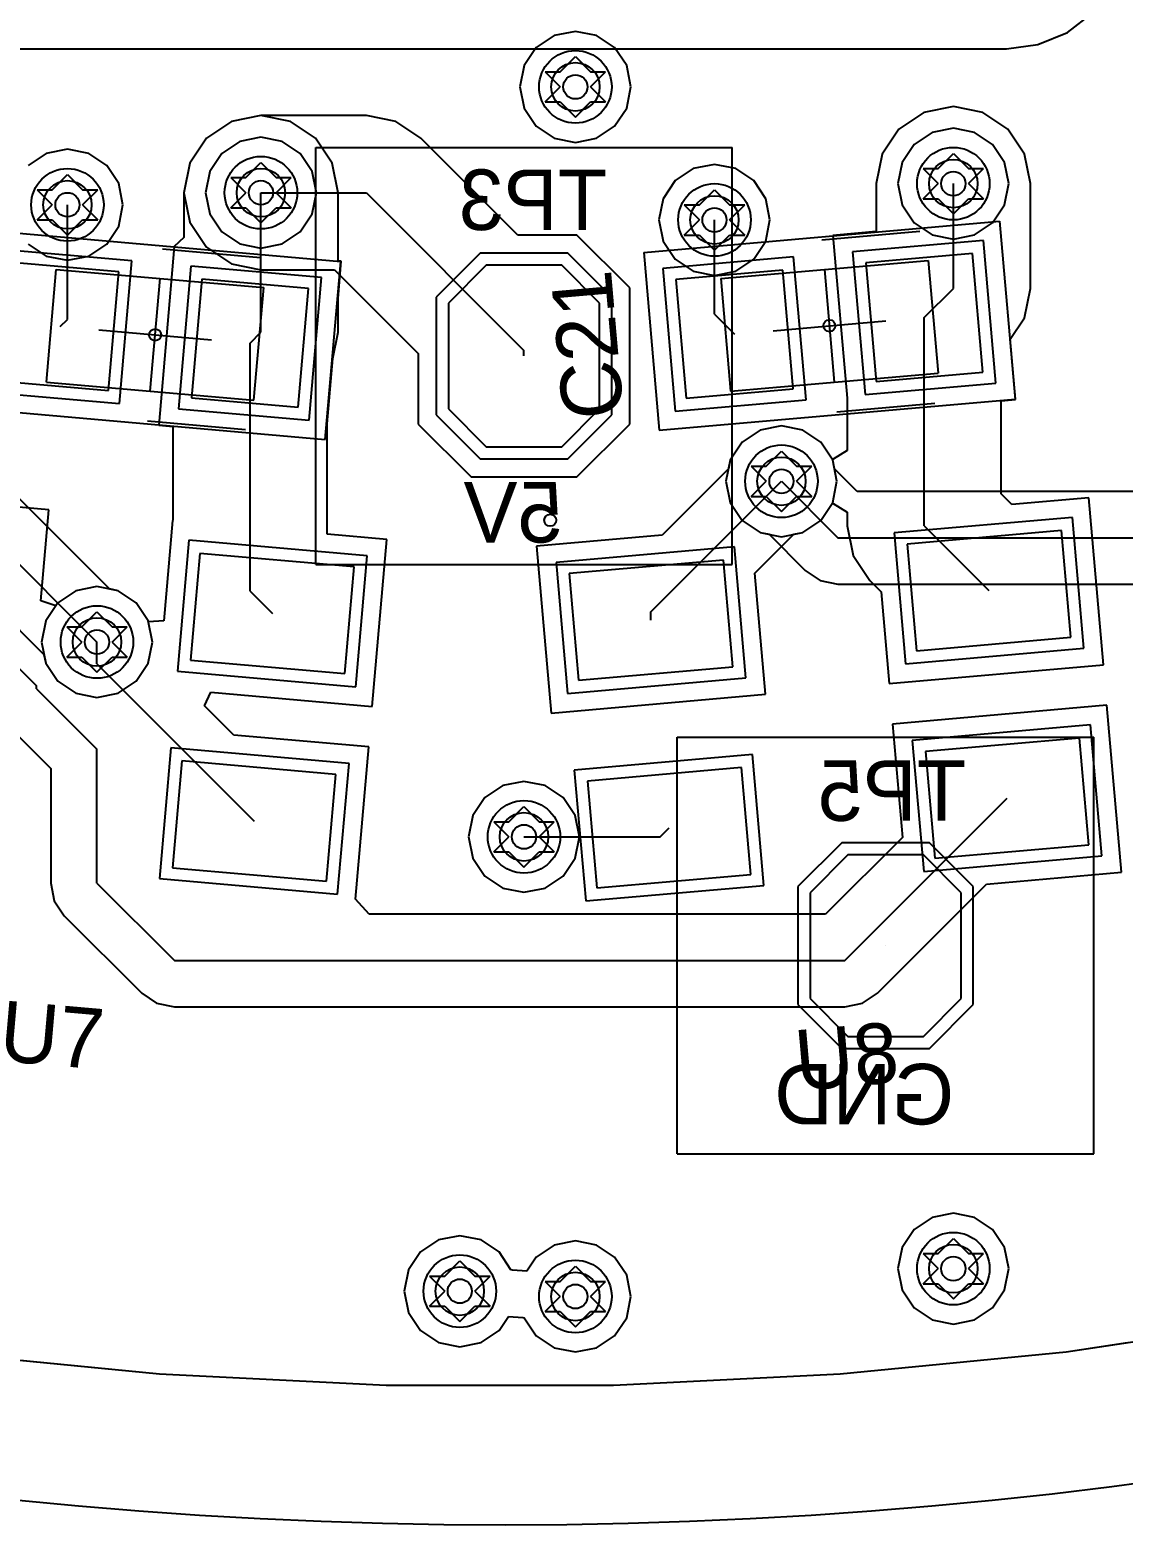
# Model space of a CAD drawing. Header units: millimetres. Extents: x 7.3 to 18.4, y 2.4 to 9.4.
# Drawn here: x 9.2196 to 9.5811, y 2.5244 to 3.0188 of the extents above; entities that cross this region are included whole.
import ezdxf

# ---------------------------------------------------------------- set-up
doc = ezdxf.new("R2010")
doc.units = ezdxf.units.MM
doc.header["$MEASUREMENT"] = 0
for name, color, linetype in [('BottomLayer', 5, 'Continuous'), ('BottomOverlay', 54, 'Continuous'), ('BottomSolder', 6, 'Continuous'), ('DrillDrawing', 1, 'Continuous'), ('Mechanical1', 6, 'Continuous'), ('Mechanical13', 56, 'Continuous'), ('Mechanical15', 56, 'Continuous'), ('MidLayer1', 16, 'Continuous'), ('MidLayer2', 76, 'Continuous'), ('MultiLayer', 9, 'Continuous'), ('PadHoleLayer', 156, 'Continuous'), ('TopLayer', 1, 'Continuous'), ('TopOverlay', 2, 'Continuous'), ('TopPaste', 8, 'Continuous'), ('TopSolder', 216, 'Continuous'), ('ViaHoleLayer', 16, 'Continuous')]:
    doc.layers.add(name, color=color, linetype=linetype)

msp = doc.modelspace()

# ---------------------------------------------------------------- linework, layer by layer
at = {"layer": 'BottomLayer'}
for p, q in [((9.28625, 2.98855), (9.27798, 2.98302)), ((9.296, 2.99049), (9.28625, 2.98855)), ((9.33086, 2.99049), (9.296, 2.99049)), ((9.34061, 2.98855), (9.33086, 2.99049)), ((9.34888, 2.98302), (9.34061, 2.98855)), ((9.27798, 2.98302), (9.27245, 2.97475)), ((9.38091, 2.951), (9.34888, 2.98302)), ((9.51798, 2.98496), (9.51202, 2.98098)), ((9.525, 2.98635), (9.51798, 2.98496)), ((9.53202, 2.98496), (9.525, 2.98635)), ((9.53798, 2.98098), (9.53202, 2.98496)), ((9.51202, 2.98098), (9.50804, 2.97502)), ((9.54196, 2.97502), (9.53798, 2.98098)), ((9.27245, 2.97475), (9.27051, 2.965)), ((9.50804, 2.97502), (9.50665, 2.968)), ((9.54335, 2.968), (9.54196, 2.97502)), ((9.50665, 2.968), (9.50804, 2.96098)), ((9.54196, 2.96098), (9.54335, 2.968)), ((9.27051, 2.965), (9.27245, 2.95525)), ((9.296, 2.965), (9.33086, 2.965)), ((9.33086, 2.965), (9.383, 2.91286)), ((9.50804, 2.96098), (9.51202, 2.95502)), ((9.53798, 2.95502), (9.54196, 2.96098)), ((9.27245, 2.95525), (9.27798, 2.94698)), ((9.51202, 2.95502), (9.51798, 2.95104)), ((9.53202, 2.95104), (9.53798, 2.95502)), ((9.27798, 2.94698), (9.28625, 2.94145)), ((9.4005, 2.951), (9.38091, 2.951)), ((9.418, 2.9335), (9.4005, 2.951)), ((9.51798, 2.95104), (9.525, 2.94965)), ((9.525, 2.94965), (9.53202, 2.95104)), ((9.28625, 2.94145), (9.296, 2.93951)), ((9.296, 2.93951), (9.3203, 2.93951)), ((9.3203, 2.93951), (9.348, 2.91181)), ((9.3705, 2.941), (9.358, 2.9285)), ((9.3955, 2.941), (9.3705, 2.941)), ((9.408, 2.9285), (9.3955, 2.941)), ((9.418, 2.8885), (9.418, 2.9335)), ((9.358, 2.9285), (9.358, 2.8935)), ((9.408, 2.8935), (9.408, 2.9285)), ((9.24586, 2.83396), (9.16302, 2.9168)), ((9.383, 2.911), (9.383, 2.91286)), ((9.348, 2.91181), (9.348, 2.8885)), ((9.1522, 2.90598), (9.24177, 2.81642)), ((9.358, 2.8935), (9.3705, 2.881)), ((9.3955, 2.881), (9.408, 2.8935)), ((9.14587, 2.89069), (9.22423, 2.81233)), ((9.348, 2.8885), (9.3655, 2.871)), ((9.4005, 2.871), (9.418, 2.8885)), ((9.46815, 2.88792), (9.46113, 2.88652)), ((9.47517, 2.88652), (9.46815, 2.88792)), ((9.45517, 2.88254), (9.45119, 2.87659)), ((9.46113, 2.88652), (9.45517, 2.88254)), ((9.48113, 2.88254), (9.47517, 2.88652)), ((9.48511, 2.87659), (9.48113, 2.88254)), ((9.3705, 2.881), (9.3955, 2.881)), ((9.45119, 2.87659), (9.4498, 2.86957)), ((9.48569, 2.87366), (9.48511, 2.87659)), ((9.49319, 2.86616), (9.48569, 2.87366)), ((9.3655, 2.871), (9.4005, 2.871)), ((9.4498, 2.86957), (9.45119, 2.86254)), ((9.46815, 2.86957), (9.48685, 2.85087)), ((9.68305, 2.86616), (9.49319, 2.86616)), ((9.45119, 2.86254), (9.45517, 2.85659)), ((9.45517, 2.85659), (9.46113, 2.85261)), ((9.46113, 2.85261), (9.46406, 2.85203)), ((9.46406, 2.85203), (9.47604, 2.84005)), ((9.48685, 2.85087), (9.69256, 2.85087)), ((9.47604, 2.84005), (9.481, 2.83674)), ((9.24879, 2.83337), (9.24586, 2.83396)), ((9.25475, 2.82939), (9.24879, 2.83337)), ((9.481, 2.83674), (9.48685, 2.83557)), ((9.48685, 2.83557), (9.68305, 2.83557)), ((9.25873, 2.82344), (9.25475, 2.82939)), ((9.26012, 2.81642), (9.25873, 2.82344)), ((9.25873, 2.80939), (9.26012, 2.81642)), ((9.22423, 2.81233), (9.22482, 2.80939)), ((9.22482, 2.80939), (9.22879, 2.80344)), ((9.25475, 2.80344), (9.25873, 2.80939)), ((9.22879, 2.80344), (9.23475, 2.79946)), ((9.24879, 2.79946), (9.25475, 2.80344)), ((9.23475, 2.79946), (9.24177, 2.79806)), ((9.24177, 2.79806), (9.24879, 2.79946)), ((9.4901, 2.74602), (9.4776, 2.73352)), ((9.5151, 2.74602), (9.4901, 2.74602)), ((9.5276, 2.73352), (9.5151, 2.74602)), ((9.4776, 2.73352), (9.4776, 2.69852)), ((9.5276, 2.69852), (9.5276, 2.73352)), ((9.4776, 2.69852), (9.4901, 2.68602)), ((9.5151, 2.68602), (9.5276, 2.69852)), ((9.4901, 2.68602), (9.5151, 2.68602)), ((9.63655, 2.59265), (9.56227, 2.58163)), ((9.26245, 2.57427), (9.18773, 2.58163)), ((9.56227, 2.58163), (9.48755, 2.57427)), ((9.33745, 2.57058), (9.26245, 2.57427)), ((9.48755, 2.57427), (9.41255, 2.57058)), ((9.41255, 2.57058), (9.33745, 2.57058))]:
    msp.add_line(p, q, dxfattribs=at)
for centre in [(9.4, 3), (9.296, 2.965), (9.525, 2.968), (9.232, 2.961), (9.446, 2.956), (9.46815, 2.86957), (9.24177, 2.81642), (9.383, 2.752), (9.525, 2.60921), (9.36177, 2.60176), (9.4, 2.6)]:
    msp.add_circle(centre, 0.008, dxfattribs=at)
at = {"layer": 'BottomOverlay'}
for p, q in [((9.3141, 2.8421), (9.3141, 2.9799)), ((9.3141, 2.9799), (9.4519, 2.9799)), ((9.4519, 2.8421), (9.4519, 2.9799)), ((9.3141, 2.8421), (9.4519, 2.8421)), ((9.4337, 2.64713), (9.4337, 2.78492)), ((9.4337, 2.78492), (9.5715, 2.78492)), ((9.5715, 2.64713), (9.5715, 2.78492)), ((9.4337, 2.64713), (9.5715, 2.64713))]:
    msp.add_line(p, q, dxfattribs=at)
at = {"layer": 'BottomSolder'}
for p, q in [((9.3685, 2.945), (9.354, 2.9305)), ((9.3975, 2.945), (9.3685, 2.945)), ((9.412, 2.9305), (9.3975, 2.945)), ((9.354, 2.9305), (9.354, 2.8915)), ((9.412, 2.8915), (9.412, 2.9305)), ((9.354, 2.8915), (9.3685, 2.877)), ((9.3975, 2.877), (9.412, 2.8915)), ((9.3685, 2.877), (9.3975, 2.877)), ((9.4881, 2.75002), (9.4736, 2.73552)), ((9.5171, 2.75002), (9.4881, 2.75002)), ((9.5316, 2.73552), (9.5171, 2.75002)), ((9.4736, 2.73552), (9.4736, 2.69652)), ((9.5316, 2.69652), (9.5316, 2.73552)), ((9.4736, 2.69652), (9.4881, 2.68202)), ((9.5171, 2.68202), (9.5316, 2.69652)), ((9.4881, 2.68202), (9.5171, 2.68202))]:
    msp.add_line(p, q, dxfattribs=at)
for centre in [(9.4, 3), (9.296, 2.965), (9.525, 2.968), (9.232, 2.961), (9.446, 2.956), (9.46815, 2.86957), (9.24177, 2.81642), (9.383, 2.752), (9.525, 2.60921), (9.36177, 2.60176), (9.4, 2.6)]:
    msp.add_circle(centre, 0.012, dxfattribs=at)
at = {"layer": 'DrillDrawing'}
for p, q in [((9.395, 3.005), (9.4, 3.01)), ((9.4, 3.01), (9.405, 3.005)), ((9.39, 3.005), (9.395, 3)), ((9.39, 3.005), (9.395, 3.005)), ((9.405, 3.005), (9.41, 3.005)), ((9.405, 3), (9.41, 3.005)), ((9.39, 2.995), (9.395, 3)), ((9.405, 3), (9.41, 2.995)), ((9.39, 2.995), (9.395, 2.995)), ((9.395, 2.995), (9.4, 2.99)), ((9.4, 2.99), (9.405, 2.995)), ((9.405, 2.995), (9.41, 2.995)), ((9.52, 2.973), (9.525, 2.978)), ((9.525, 2.978), (9.53, 2.973)), ((9.291, 2.97), (9.296, 2.975)), ((9.296, 2.975), (9.301, 2.97)), ((9.515, 2.973), (9.52, 2.968)), ((9.515, 2.973), (9.52, 2.973)), ((9.53, 2.973), (9.535, 2.973)), ((9.53, 2.968), (9.535, 2.973)), ((9.227, 2.966), (9.232, 2.971)), ((9.232, 2.971), (9.237, 2.966)), ((9.286, 2.97), (9.291, 2.965)), ((9.286, 2.97), (9.291, 2.97)), ((9.301, 2.97), (9.306, 2.97)), ((9.301, 2.965), (9.306, 2.97)), ((9.515, 2.963), (9.52, 2.968)), ((9.53, 2.968), (9.535, 2.963)), ((9.222, 2.966), (9.227, 2.961)), ((9.222, 2.966), (9.227, 2.966)), ((9.237, 2.966), (9.242, 2.966)), ((9.237, 2.961), (9.242, 2.966)), ((9.286, 2.96), (9.291, 2.965)), ((9.301, 2.965), (9.306, 2.96)), ((9.441, 2.961), (9.446, 2.966)), ((9.446, 2.966), (9.451, 2.961)), ((9.515, 2.963), (9.52, 2.963)), ((9.52, 2.963), (9.525, 2.958)), ((9.525, 2.958), (9.53, 2.963)), ((9.53, 2.963), (9.535, 2.963)), ((9.222, 2.956), (9.227, 2.961)), ((9.237, 2.961), (9.242, 2.956)), ((9.286, 2.96), (9.291, 2.96)), ((9.291, 2.96), (9.296, 2.955)), ((9.296, 2.955), (9.301, 2.96)), ((9.301, 2.96), (9.306, 2.96)), ((9.436, 2.961), (9.441, 2.956)), ((9.436, 2.961), (9.441, 2.961)), ((9.451, 2.961), (9.456, 2.961)), ((9.451, 2.956), (9.456, 2.961)), ((9.222, 2.956), (9.227, 2.956)), ((9.227, 2.956), (9.232, 2.951)), ((9.232, 2.951), (9.237, 2.956)), ((9.237, 2.956), (9.242, 2.956)), ((9.436, 2.951), (9.441, 2.956)), ((9.451, 2.956), (9.456, 2.951)), ((9.436, 2.951), (9.441, 2.951)), ((9.441, 2.951), (9.446, 2.946)), ((9.446, 2.946), (9.451, 2.951)), ((9.451, 2.951), (9.456, 2.951)), ((9.46315, 2.87457), (9.46815, 2.87957)), ((9.46815, 2.87957), (9.47315, 2.87457)), ((9.45815, 2.87457), (9.46315, 2.86957)), ((9.45815, 2.87457), (9.46315, 2.87457)), ((9.47315, 2.87457), (9.47815, 2.87457)), ((9.47315, 2.86957), (9.47815, 2.87457)), ((9.45815, 2.86457), (9.46315, 2.86957)), ((9.47315, 2.86957), (9.47815, 2.86457)), ((9.45815, 2.86457), (9.46315, 2.86457)), ((9.46315, 2.86457), (9.46815, 2.85957)), ((9.46815, 2.85957), (9.47315, 2.86457)), ((9.47315, 2.86457), (9.47815, 2.86457)), ((9.23677, 2.82142), (9.24177, 2.82642)), ((9.24177, 2.82642), (9.24677, 2.82142)), ((9.23177, 2.82142), (9.23677, 2.81642)), ((9.23177, 2.82142), (9.23677, 2.82142)), ((9.24677, 2.82142), (9.25177, 2.82142)), ((9.24677, 2.81642), (9.25177, 2.82142)), ((9.23177, 2.81142), (9.23677, 2.81642)), ((9.24677, 2.81642), (9.25177, 2.81142)), ((9.23177, 2.81142), (9.23677, 2.81142)), ((9.23677, 2.81142), (9.24177, 2.80642)), ((9.24177, 2.80642), (9.24677, 2.81142)), ((9.24677, 2.81142), (9.25177, 2.81142)), ((9.378, 2.757), (9.383, 2.762)), ((9.383, 2.762), (9.388, 2.757)), ((9.373, 2.757), (9.378, 2.752)), ((9.373, 2.757), (9.378, 2.757)), ((9.388, 2.757), (9.393, 2.757)), ((9.388, 2.752), (9.393, 2.757)), ((9.373, 2.747), (9.378, 2.752)), ((9.388, 2.752), (9.393, 2.747)), ((9.373, 2.747), (9.378, 2.747)), ((9.378, 2.747), (9.383, 2.742)), ((9.383, 2.742), (9.388, 2.747)), ((9.388, 2.747), (9.393, 2.747)), ((9.52, 2.61421), (9.525, 2.61921)), ((9.525, 2.61921), (9.53, 2.61421)), ((9.35677, 2.60676), (9.36177, 2.61176)), ((9.36177, 2.61176), (9.36677, 2.60676)), ((9.515, 2.61421), (9.52, 2.60921)), ((9.515, 2.61421), (9.52, 2.61421)), ((9.53, 2.61421), (9.535, 2.61421)), ((9.53, 2.60921), (9.535, 2.61421)), ((9.35177, 2.60676), (9.35677, 2.60176)), ((9.35177, 2.60676), (9.35677, 2.60676)), ((9.36677, 2.60676), (9.37177, 2.60676)), ((9.36677, 2.60176), (9.37177, 2.60676)), ((9.395, 2.605), (9.4, 2.61)), ((9.4, 2.61), (9.405, 2.605)), ((9.515, 2.60421), (9.52, 2.60921)), ((9.53, 2.60921), (9.535, 2.60421)), ((9.35177, 2.59676), (9.35677, 2.60176)), ((9.36677, 2.60176), (9.37177, 2.59676)), ((9.39, 2.605), (9.395, 2.6)), ((9.39, 2.605), (9.395, 2.605)), ((9.405, 2.605), (9.41, 2.605)), ((9.405, 2.6), (9.41, 2.605)), ((9.515, 2.60421), (9.52, 2.60421)), ((9.52, 2.60421), (9.525, 2.59921)), ((9.525, 2.59921), (9.53, 2.60421)), ((9.53, 2.60421), (9.535, 2.60421)), ((9.35177, 2.59676), (9.35677, 2.59676)), ((9.35677, 2.59676), (9.36177, 2.59176)), ((9.36177, 2.59176), (9.36677, 2.59676)), ((9.36677, 2.59676), (9.37177, 2.59676)), ((9.39, 2.595), (9.395, 2.6)), ((9.405, 2.6), (9.41, 2.595)), ((9.39, 2.595), (9.395, 2.595)), ((9.395, 2.595), (9.4, 2.59)), ((9.4, 2.59), (9.405, 2.595)), ((9.405, 2.595), (9.41, 2.595))]:
    msp.add_line(p, q, dxfattribs=at)
at = {"layer": 'Mechanical1'}
msp.add_circle((9.37681, 4.09921), 1.5748, dxfattribs=at)
at = {"layer": 'Mechanical13'}
for p, q in [((9.44805, 2.93663), (9.51669, 2.94263)), ((9.51669, 2.94263), (9.51995, 2.90537)), ((9.22505, 2.90237), (9.22831, 2.93963)), ((9.22831, 2.93963), (9.29695, 2.93363)), ((9.29369, 2.89637), (9.29695, 2.93363)), ((9.44805, 2.93663), (9.45131, 2.89937)), ((9.22505, 2.90237), (9.29369, 2.89637)), ((9.45131, 2.89937), (9.51995, 2.90537))]:
    msp.add_line(p, q, dxfattribs=at)
at = {"layer": 'Mechanical15'}
for p, q in [((9.20474, 2.95256), (9.3224, 2.94227)), ((9.4226, 2.94527), (9.54026, 2.95556)), ((9.54026, 2.95556), (9.5454, 2.89673)), ((9.31726, 2.88344), (9.3224, 2.94227)), ((9.4226, 2.94527), (9.42774, 2.88644)), ((9.48237, 2.93963), (9.48563, 2.90237)), ((9.25937, 2.89937), (9.26263, 2.93663)), ((9.46537, 2.91937), (9.50263, 2.92263)), ((9.24237, 2.91963), (9.27963, 2.91637)), ((9.1996, 2.89373), (9.31726, 2.88344)), ((9.42774, 2.88644), (9.5454, 2.89673))]:
    msp.add_line(p, q, dxfattribs=at)
at = {"layer": 'MidLayer1'}
for p, q in [((9.28898, 2.98196), (9.28302, 2.97798)), ((9.296, 2.98335), (9.28898, 2.98196)), ((9.30302, 2.98196), (9.296, 2.98335)), ((9.30898, 2.97798), (9.30302, 2.98196)), ((9.51798, 2.98496), (9.51202, 2.98098)), ((9.525, 2.98635), (9.51798, 2.98496)), ((9.53202, 2.98496), (9.525, 2.98635)), ((9.53798, 2.98098), (9.53202, 2.98496)), ((9.28302, 2.97798), (9.27904, 2.97202)), ((9.31296, 2.97202), (9.30898, 2.97798)), ((9.51202, 2.98098), (9.50804, 2.97502)), ((9.54196, 2.97502), (9.53798, 2.98098)), ((9.27904, 2.97202), (9.27765, 2.965)), ((9.31435, 2.965), (9.31296, 2.97202)), ((9.50804, 2.97502), (9.50665, 2.968)), ((9.54335, 2.968), (9.54196, 2.97502)), ((9.50665, 2.968), (9.50804, 2.96098)), ((9.54196, 2.96098), (9.54335, 2.968)), ((9.27765, 2.965), (9.27904, 2.95798)), ((9.31296, 2.95798), (9.31435, 2.965)), ((9.27904, 2.95798), (9.28302, 2.95202)), ((9.30898, 2.95202), (9.31296, 2.95798)), ((9.50804, 2.96098), (9.51202, 2.95502)), ((9.53798, 2.95502), (9.54196, 2.96098)), ((9.28302, 2.95202), (9.28898, 2.94804)), ((9.30302, 2.94804), (9.30898, 2.95202)), ((9.51202, 2.95502), (9.51798, 2.95104)), ((9.53202, 2.95104), (9.53798, 2.95502)), ((9.28898, 2.94804), (9.296, 2.94665)), ((9.296, 2.94665), (9.30302, 2.94804)), ((9.51798, 2.95104), (9.525, 2.94965)), ((9.525, 2.94965), (9.53202, 2.95104)), ((9.46815, 2.88792), (9.46113, 2.88652)), ((9.47517, 2.88652), (9.46815, 2.88792)), ((9.45517, 2.88254), (9.45119, 2.87659)), ((9.46113, 2.88652), (9.45517, 2.88254)), ((9.48113, 2.88254), (9.47517, 2.88652)), ((9.48511, 2.87659), (9.48113, 2.88254)), ((9.45119, 2.87659), (9.4498, 2.86957)), ((9.4865, 2.86957), (9.48511, 2.87659)), ((9.4498, 2.86957), (9.45119, 2.86254)), ((9.48511, 2.86254), (9.4865, 2.86957)), ((9.45119, 2.86254), (9.45517, 2.85659)), ((9.48113, 2.85659), (9.48511, 2.86254)), ((9.45517, 2.85659), (9.46113, 2.85261)), ((9.47517, 2.85261), (9.48113, 2.85659)), ((9.46113, 2.85261), (9.46815, 2.85121)), ((9.46815, 2.85121), (9.47517, 2.85261)), ((9.23475, 2.83337), (9.22879, 2.82939)), ((9.24177, 2.83477), (9.23475, 2.83337)), ((9.24879, 2.83337), (9.24177, 2.83477)), ((9.25475, 2.82939), (9.24879, 2.83337)), ((9.22879, 2.82939), (9.22482, 2.82344)), ((9.25873, 2.82344), (9.25475, 2.82939)), ((9.22482, 2.82344), (9.22342, 2.81642)), ((9.26012, 2.81642), (9.25873, 2.82344)), ((9.22342, 2.81642), (9.22482, 2.80939)), ((9.25873, 2.80939), (9.26012, 2.81642)), ((9.22482, 2.80939), (9.22879, 2.80344)), ((9.25475, 2.80344), (9.25873, 2.80939)), ((9.22879, 2.80344), (9.23475, 2.79946)), ((9.24879, 2.79946), (9.25475, 2.80344)), ((9.23475, 2.79946), (9.24177, 2.79806)), ((9.24177, 2.79806), (9.24879, 2.79946)), ((9.63655, 2.59265), (9.56227, 2.58163)), ((9.26245, 2.57427), (9.18773, 2.58163)), ((9.56227, 2.58163), (9.48755, 2.57427)), ((9.33745, 2.57058), (9.26245, 2.57427)), ((9.48755, 2.57427), (9.41255, 2.57058)), ((9.41255, 2.57058), (9.33745, 2.57058))]:
    msp.add_line(p, q, dxfattribs=at)
for centre in [(9.4, 3), (9.296, 2.965), (9.525, 2.968), (9.232, 2.961), (9.446, 2.956), (9.46815, 2.86957), (9.24177, 2.81642), (9.383, 2.752), (9.525, 2.60921), (9.36177, 2.60176), (9.4, 2.6)]:
    msp.add_circle(centre, 0.008, dxfattribs=at)
at = {"layer": 'MidLayer2'}
for p, q in [((9.39298, 3.01696), (9.38702, 3.01298)), ((9.4, 3.01835), (9.39298, 3.01696)), ((9.40702, 3.01696), (9.4, 3.01835)), ((9.41298, 3.01298), (9.40702, 3.01696)), ((9.38702, 3.01298), (9.38304, 3.00702)), ((9.41696, 3.00702), (9.41298, 3.01298)), ((9.38304, 3.00702), (9.38165, 3)), ((9.41835, 3), (9.41696, 3.00702)), ((9.38165, 3), (9.38304, 2.99298)), ((9.41696, 2.99298), (9.41835, 3)), ((9.38304, 2.99298), (9.38702, 2.98702)), ((9.41298, 2.98702), (9.41696, 2.99298)), ((9.38702, 2.98702), (9.39298, 2.98304)), ((9.40702, 2.98304), (9.41298, 2.98702)), ((9.39298, 2.98304), (9.4, 2.98165)), ((9.4, 2.98165), (9.40702, 2.98304)), ((9.22498, 2.97796), (9.21902, 2.97398)), ((9.232, 2.97935), (9.22498, 2.97796)), ((9.23902, 2.97796), (9.232, 2.97935)), ((9.24498, 2.97398), (9.23902, 2.97796)), ((9.24896, 2.96802), (9.24498, 2.97398)), ((9.43898, 2.97296), (9.43302, 2.96898)), ((9.446, 2.97435), (9.43898, 2.97296)), ((9.45302, 2.97296), (9.446, 2.97435)), ((9.45898, 2.96898), (9.45302, 2.97296)), ((9.25035, 2.961), (9.24896, 2.96802)), ((9.43302, 2.96898), (9.42904, 2.96302)), ((9.46296, 2.96302), (9.45898, 2.96898)), ((9.42904, 2.96302), (9.42765, 2.956)), ((9.46435, 2.956), (9.46296, 2.96302)), ((9.24896, 2.95398), (9.25035, 2.961)), ((9.24498, 2.94802), (9.24896, 2.95398)), ((9.42765, 2.956), (9.42904, 2.94898)), ((9.46296, 2.94898), (9.46435, 2.956)), ((9.21902, 2.94802), (9.22498, 2.94404)), ((9.23902, 2.94404), (9.24498, 2.94802)), ((9.42904, 2.94898), (9.43302, 2.94302)), ((9.45898, 2.94302), (9.46296, 2.94898)), ((9.22498, 2.94404), (9.232, 2.94265)), ((9.232, 2.94265), (9.23902, 2.94404)), ((9.43302, 2.94302), (9.43898, 2.93904)), ((9.45302, 2.93904), (9.45898, 2.94302)), ((9.43898, 2.93904), (9.446, 2.93765)), ((9.446, 2.93765), (9.45302, 2.93904)), ((9.46815, 2.88792), (9.46113, 2.88652)), ((9.47517, 2.88652), (9.46815, 2.88792)), ((9.45517, 2.88254), (9.45119, 2.87659)), ((9.46113, 2.88652), (9.45517, 2.88254)), ((9.48113, 2.88254), (9.47517, 2.88652)), ((9.48511, 2.87659), (9.48113, 2.88254)), ((9.45119, 2.87659), (9.4498, 2.86957)), ((9.4865, 2.86957), (9.48511, 2.87659)), ((9.4498, 2.86957), (9.45119, 2.86254)), ((9.48511, 2.86254), (9.4865, 2.86957)), ((9.45119, 2.86254), (9.45517, 2.85659)), ((9.48113, 2.85659), (9.48511, 2.86254)), ((9.45517, 2.85659), (9.46113, 2.85261)), ((9.47517, 2.85261), (9.48113, 2.85659)), ((9.46113, 2.85261), (9.46815, 2.85121)), ((9.46815, 2.85121), (9.47517, 2.85261)), ((9.23475, 2.83337), (9.22879, 2.82939)), ((9.24177, 2.83477), (9.23475, 2.83337)), ((9.24879, 2.83337), (9.24177, 2.83477)), ((9.25475, 2.82939), (9.24879, 2.83337)), ((9.22879, 2.82939), (9.22482, 2.82344)), ((9.25873, 2.82344), (9.25475, 2.82939)), ((9.22482, 2.82344), (9.22342, 2.81642)), ((9.26012, 2.81642), (9.25873, 2.82344)), ((9.22342, 2.81642), (9.22482, 2.80939)), ((9.25873, 2.80939), (9.26012, 2.81642)), ((9.22482, 2.80939), (9.22879, 2.80344)), ((9.25475, 2.80344), (9.25873, 2.80939)), ((9.22879, 2.80344), (9.23475, 2.79946)), ((9.24879, 2.79946), (9.25475, 2.80344)), ((9.23475, 2.79946), (9.24177, 2.79806)), ((9.24177, 2.79806), (9.24879, 2.79946)), ((9.37598, 2.76896), (9.37002, 2.76498)), ((9.383, 2.77035), (9.37598, 2.76896)), ((9.39002, 2.76896), (9.383, 2.77035)), ((9.39598, 2.76498), (9.39002, 2.76896)), ((9.37002, 2.76498), (9.36604, 2.75902)), ((9.39996, 2.75902), (9.39598, 2.76498)), ((9.36604, 2.75902), (9.36465, 2.752)), ((9.40135, 2.752), (9.39996, 2.75902)), ((9.36465, 2.752), (9.36604, 2.74498)), ((9.39996, 2.74498), (9.40135, 2.752)), ((9.36604, 2.74498), (9.37002, 2.73902)), ((9.39598, 2.73902), (9.39996, 2.74498)), ((9.37002, 2.73902), (9.37598, 2.73504)), ((9.37598, 2.73504), (9.383, 2.73365)), ((9.383, 2.73365), (9.39002, 2.73504)), ((9.39002, 2.73504), (9.39598, 2.73902)), ((9.51798, 2.62617), (9.51202, 2.62219)), ((9.525, 2.62756), (9.51798, 2.62617)), ((9.53202, 2.62617), (9.525, 2.62756)), ((9.53798, 2.62219), (9.53202, 2.62617)), ((9.51202, 2.62219), (9.50804, 2.61624)), ((9.54196, 2.61624), (9.53798, 2.62219)), ((9.35475, 2.61871), (9.3488, 2.61473)), ((9.36177, 2.62011), (9.35475, 2.61871)), ((9.3688, 2.61871), (9.36177, 2.62011)), ((9.37475, 2.61473), (9.3688, 2.61871)), ((9.39298, 2.61696), (9.38702, 2.61298)), ((9.4, 2.61835), (9.39298, 2.61696)), ((9.40702, 2.61696), (9.4, 2.61835)), ((9.41298, 2.61298), (9.40702, 2.61696)), ((9.50804, 2.61624), (9.50665, 2.60921)), ((9.54335, 2.60921), (9.54196, 2.61624)), ((9.3488, 2.61473), (9.34482, 2.60878)), ((9.37869, 2.60883), (9.37475, 2.61473)), ((9.38702, 2.61298), (9.38392, 2.60833)), ((9.41696, 2.60702), (9.41298, 2.61298)), ((9.34482, 2.60878), (9.34342, 2.60176)), ((9.37917, 2.60874), (9.37869, 2.60883)), ((9.38392, 2.60833), (9.37917, 2.60874)), ((9.41835, 2.6), (9.41696, 2.60702)), ((9.50665, 2.60921), (9.50804, 2.60219)), ((9.54196, 2.60219), (9.54335, 2.60921)), ((9.34342, 2.60176), (9.34482, 2.59473)), ((9.50804, 2.60219), (9.51202, 2.59623)), ((9.53798, 2.59623), (9.54196, 2.60219)), ((9.41696, 2.59298), (9.41835, 2.6)), ((9.51202, 2.59623), (9.51798, 2.59226)), ((9.53202, 2.59226), (9.53798, 2.59623)), ((9.34482, 2.59473), (9.3488, 2.58878)), ((9.37475, 2.58878), (9.37786, 2.59343)), ((9.37786, 2.59343), (9.3826, 2.59301)), ((9.3826, 2.59301), (9.38308, 2.59292)), ((9.38308, 2.59292), (9.38702, 2.58702)), ((9.41298, 2.58702), (9.41696, 2.59298)), ((9.51798, 2.59226), (9.525, 2.59086)), ((9.525, 2.59086), (9.53202, 2.59226)), ((9.3488, 2.58878), (9.35475, 2.5848)), ((9.3688, 2.5848), (9.37475, 2.58878)), ((9.38702, 2.58702), (9.39298, 2.58304)), ((9.40702, 2.58304), (9.41298, 2.58702)), ((9.35475, 2.5848), (9.36177, 2.5834)), ((9.36177, 2.5834), (9.3688, 2.5848)), ((9.39298, 2.58304), (9.4, 2.58165)), ((9.4, 2.58165), (9.40702, 2.58304)), ((9.56227, 2.58163), (9.48755, 2.57427)), ((9.5826, 2.58464), (9.56227, 2.58163)), ((9.26245, 2.57427), (9.21054, 2.57938)), ((9.33745, 2.57058), (9.26245, 2.57427)), ((9.48755, 2.57427), (9.41255, 2.57058)), ((9.41255, 2.57058), (9.33745, 2.57058))]:
    msp.add_line(p, q, dxfattribs=at)
for centre in [(9.4, 3), (9.296, 2.965), (9.525, 2.968), (9.232, 2.961), (9.446, 2.956), (9.46815, 2.86957), (9.24177, 2.81642), (9.383, 2.752), (9.525, 2.60921), (9.36177, 2.60176), (9.4, 2.6)]:
    msp.add_circle(centre, 0.008, dxfattribs=at)
at = {"layer": 'MultiLayer'}
for centre in [(9.4, 3), (9.296, 2.965), (9.525, 2.968), (9.232, 2.961), (9.446, 2.956), (9.46815, 2.86957), (9.24177, 2.81642), (9.383, 2.752), (9.525, 2.60921), (9.36177, 2.60176), (9.4, 2.6)]:
    msp.add_circle(centre, 0.008, dxfattribs=at)
at = {"layer": 'PadHoleLayer'}
for points in [[(9.383, 2.911), (9.383, 2.911), (9.383, 2.911), (9.383, 2.911)], [(9.5026, 2.71602), (9.5026, 2.71602), (9.5026, 2.71602), (9.5026, 2.71602)]]:
    msp.add_lwpolyline(points, close=True, dxfattribs=at)
at = {"layer": 'TopLayer'}
for p, q in [((9.56272, 3.018), (9.57107, 3.02442)), ((9.55299, 3.01397), (9.56272, 3.018)), ((9.13878, 3.0126), (9.54254, 3.0126)), ((9.54254, 3.0126), (9.55299, 3.01397)), ((9.54254, 3.0126), (9.54254, 3.0126)), ((9.51525, 2.99155), (9.50698, 2.98602)), ((9.525, 2.99349), (9.51525, 2.99155)), ((9.53475, 2.99155), (9.525, 2.99349)), ((9.54302, 2.98602), (9.53475, 2.99155)), ((9.28625, 2.98855), (9.27798, 2.98302)), ((9.296, 2.99049), (9.28625, 2.98855)), ((9.30575, 2.98855), (9.296, 2.99049)), ((9.31402, 2.98302), (9.30575, 2.98855)), ((9.27798, 2.98302), (9.27245, 2.97475)), ((9.31955, 2.97475), (9.31402, 2.98302)), ((9.50698, 2.98602), (9.50145, 2.97775)), ((9.54855, 2.97775), (9.54302, 2.98602)), ((9.50145, 2.97775), (9.49951, 2.968)), ((9.55049, 2.968), (9.54855, 2.97775)), ((9.27245, 2.97475), (9.27051, 2.965)), ((9.32149, 2.965), (9.31955, 2.97475)), ((9.49951, 2.968), (9.49951, 2.95216)), ((9.525, 2.93337), (9.525, 2.968)), ((9.55049, 2.93337), (9.55049, 2.968)), ((9.27051, 2.965), (9.27051, 2.95014)), ((9.296, 2.91888), (9.296, 2.965)), ((9.32149, 2.94251), (9.32149, 2.965)), ((9.232, 2.92312), (9.232, 2.961)), ((9.446, 2.92488), (9.446, 2.956)), ((9.49951, 2.95216), (9.48518, 2.9509)), ((9.26735, 2.94724), (9.26218, 2.8881)), ((9.27051, 2.95014), (9.26735, 2.94724)), ((9.26735, 2.94724), (9.26735, 2.94724)), ((9.48518, 2.9509), (9.48989, 2.89708)), ((9.24899, 2.93881), (9.21369, 2.9419)), ((9.32257, 2.94241), (9.32149, 2.94251)), ((9.32149, 2.93002), (9.32257, 2.94241)), ((9.53131, 2.9449), (9.49601, 2.94181)), ((9.53474, 2.90568), (9.53131, 2.9449)), ((9.24556, 2.89959), (9.24899, 2.93881)), ((9.46856, 2.93941), (9.43326, 2.93632)), ((9.47199, 2.90019), (9.46856, 2.93941)), ((9.49601, 2.94181), (9.49944, 2.90259)), ((9.27644, 2.93641), (9.27301, 2.89719)), ((9.31174, 2.93332), (9.27644, 2.93641)), ((9.30831, 2.8941), (9.31174, 2.93332)), ((9.43326, 2.93632), (9.43669, 2.8971)), ((9.51538, 2.92375), (9.525, 2.93337)), ((9.54855, 2.92361), (9.55049, 2.93337)), ((9.32149, 2.91888), (9.32149, 2.93002)), ((9.22962, 2.92075), (9.232, 2.92312)), ((9.446, 2.92488), (9.45262, 2.91825)), ((9.51538, 2.85481), (9.51538, 2.92375)), ((9.54383, 2.91655), (9.54855, 2.92361)), ((9.29238, 2.91525), (9.296, 2.91888)), ((9.31975, 2.91013), (9.32149, 2.91888)), ((9.29238, 2.83326), (9.29238, 2.91525)), ((9.54557, 2.89659), (9.54383, 2.91655)), ((9.31787, 2.88859), (9.31975, 2.91013)), ((9.21026, 2.90268), (9.24556, 2.89959)), ((9.49944, 2.90259), (9.53474, 2.90568)), ((9.43669, 2.8971), (9.47199, 2.90019)), ((9.27301, 2.89719), (9.30831, 2.8941)), ((9.48989, 2.89708), (9.48989, 2.87975)), ((9.54087, 2.89618), (9.54557, 2.89659)), ((9.54087, 2.86537), (9.54087, 2.89618)), ((9.26218, 2.8881), (9.26689, 2.88769)), ((9.26689, 2.88769), (9.26689, 2.8567)), ((9.31787, 2.8521), (9.31787, 2.88859)), ((9.46815, 2.88792), (9.46113, 2.88652)), ((9.47517, 2.88652), (9.46815, 2.88792)), ((9.45517, 2.88254), (9.45119, 2.87659)), ((9.46113, 2.88652), (9.45517, 2.88254)), ((9.48113, 2.88254), (9.47517, 2.88652)), ((9.48489, 2.87692), (9.48113, 2.88254)), ((9.48989, 2.87975), (9.48525, 2.87687)), ((9.45061, 2.87366), (9.42874, 2.85179)), ((9.45119, 2.87659), (9.45061, 2.87366)), ((9.48525, 2.87687), (9.48489, 2.87692)), ((9.425, 2.82641), (9.46815, 2.86957)), ((9.22588, 2.86014), (9.15497, 2.86635)), ((9.54434, 2.8619), (9.54087, 2.86537)), ((9.56981, 2.86413), (9.54434, 2.8619)), ((9.57464, 2.80891), (9.56981, 2.86413)), ((9.22325, 2.83009), (9.22588, 2.86014)), ((9.48113, 2.85659), (9.48489, 2.86222)), ((9.48489, 2.86222), (9.48525, 2.86227)), ((9.48525, 2.86227), (9.48989, 2.85939)), ((9.48989, 2.85939), (9.48989, 2.85481)), ((9.26674, 2.85657), (9.26384, 2.82337)), ((9.26689, 2.8567), (9.26674, 2.85657)), ((9.26674, 2.85657), (9.26674, 2.85657)), ((9.47517, 2.85261), (9.48113, 2.85659)), ((9.48989, 2.85481), (9.49183, 2.84506)), ((9.56072, 2.85329), (9.50974, 2.84883)), ((9.51538, 2.85481), (9.53677, 2.83341)), ((9.56381, 2.818), (9.56072, 2.85329)), ((9.33765, 2.85037), (9.31787, 2.8521)), ((9.33282, 2.79514), (9.33765, 2.85037)), ((9.42874, 2.85179), (9.38712, 2.84814)), ((9.38712, 2.84814), (9.39196, 2.79292)), ((9.45936, 2.83915), (9.47224, 2.85203)), ((9.47224, 2.85203), (9.47517, 2.85261)), ((9.50974, 2.84883), (9.51282, 2.81354)), ((9.27583, 2.84574), (9.27275, 2.81044)), ((9.32682, 2.84127), (9.27583, 2.84574)), ((9.44894, 2.84351), (9.39796, 2.83905)), ((9.45203, 2.80822), (9.44894, 2.84351)), ((9.49183, 2.84506), (9.49735, 2.83679)), ((9.32373, 2.80598), (9.32682, 2.84127)), ((9.39796, 2.83905), (9.40105, 2.80376)), ((9.46287, 2.79913), (9.45936, 2.83915)), ((9.1881, 2.83564), (9.22177, 2.80197)), ((9.23475, 2.83337), (9.22879, 2.82939)), ((9.24177, 2.83477), (9.23475, 2.83337)), ((9.24879, 2.83337), (9.24177, 2.83477)), ((9.25475, 2.82939), (9.24879, 2.83337)), ((9.29238, 2.83326), (9.29978, 2.82586)), ((9.49735, 2.83679), (9.50108, 2.83306)), ((9.22812, 2.82838), (9.22325, 2.83009)), ((9.22879, 2.82939), (9.22812, 2.82838)), ((9.25873, 2.82344), (9.25475, 2.82939)), ((9.50108, 2.83306), (9.50373, 2.8027)), ((9.2588, 2.8231), (9.25873, 2.82344)), ((9.26384, 2.82337), (9.2588, 2.8231)), ((9.425, 2.82364), (9.425, 2.82641)), ((9.24177, 2.80923), (9.24177, 2.81642)), ((9.51282, 2.81354), (9.56381, 2.818)), ((9.24177, 2.80923), (9.29378, 2.75722)), ((9.27275, 2.81044), (9.32373, 2.80598)), ((9.50373, 2.8027), (9.57464, 2.80891)), ((9.40105, 2.80376), (9.45203, 2.80822)), ((9.22177, 2.80094), (9.22177, 2.80197)), ((9.22177, 2.80094), (9.24177, 2.78094)), ((9.27735, 2.79528), (9.27946, 2.79981)), ((9.27946, 2.79981), (9.33282, 2.79514)), ((9.39196, 2.79292), (9.46287, 2.79913)), ((9.28699, 2.78564), (9.27735, 2.79528)), ((9.57582, 2.79549), (9.50491, 2.78929)), ((9.58065, 2.74027), (9.57582, 2.79549)), ((9.21096, 2.79013), (9.22648, 2.77461)), ((9.50491, 2.78929), (9.50819, 2.75182)), ((9.33165, 2.78173), (9.28699, 2.78564)), ((9.56673, 2.78466), (9.51574, 2.7802)), ((9.56981, 2.74936), (9.56673, 2.78466)), ((9.24177, 2.73669), (9.24177, 2.78094)), ((9.32724, 2.7314), (9.33165, 2.78173)), ((9.51574, 2.7802), (9.51883, 2.7449)), ((9.22648, 2.77461), (9.22648, 2.73669)), ((9.26983, 2.7771), (9.26674, 2.7418)), ((9.32081, 2.77264), (9.26983, 2.7771)), ((9.45495, 2.77488), (9.40396, 2.77042)), ((9.45804, 2.73958), (9.45495, 2.77488)), ((9.31773, 2.73734), (9.32081, 2.77264)), ((9.40396, 2.77042), (9.40705, 2.73512)), ((9.4891, 2.7111), (9.54278, 2.76478)), ((9.428, 2.752), (9.431, 2.755)), ((9.383, 2.752), (9.428, 2.752)), ((9.50819, 2.75182), (9.48277, 2.7264)), ((9.51883, 2.7449), (9.56981, 2.74936)), ((9.26674, 2.7418), (9.31773, 2.73734)), ((9.40705, 2.73512), (9.45804, 2.73958)), ((9.53599, 2.73636), (9.58065, 2.74027)), ((9.22648, 2.73669), (9.22764, 2.73084)), ((9.24177, 2.73669), (9.26736, 2.7111)), ((9.49992, 2.70029), (9.53599, 2.73636)), ((9.22764, 2.73084), (9.23096, 2.72588)), ((9.33183, 2.7264), (9.32724, 2.7314)), ((9.23096, 2.72588), (9.25655, 2.70029)), ((9.48277, 2.7264), (9.33183, 2.7264)), ((9.26736, 2.7111), (9.4891, 2.7111)), ((9.25655, 2.70029), (9.26151, 2.69697)), ((9.49495, 2.69697), (9.49992, 2.70029)), ((9.26151, 2.69697), (9.26736, 2.69581)), ((9.26736, 2.69581), (9.4891, 2.69581)), ((9.4891, 2.69581), (9.49495, 2.69697)), ((9.63655, 2.59265), (9.56227, 2.58163)), ((9.26245, 2.57427), (9.18773, 2.58163)), ((9.56227, 2.58163), (9.48755, 2.57427)), ((9.33745, 2.57058), (9.26245, 2.57427)), ((9.48755, 2.57427), (9.41255, 2.57058)), ((9.41255, 2.57058), (9.33745, 2.57058))]:
    msp.add_line(p, q, dxfattribs=at)
for centre in [(9.4, 3), (9.296, 2.965), (9.525, 2.968), (9.232, 2.961), (9.446, 2.956), (9.46815, 2.86957), (9.24177, 2.81642), (9.383, 2.752), (9.525, 2.60921), (9.36177, 2.60176), (9.4, 2.6)]:
    msp.add_circle(centre, 0.008, dxfattribs=at)
at = {"layer": 'TopOverlay'}
for p, q in [((9.48151, 2.94943), (9.51387, 2.95227)), ((9.26349, 2.94643), (9.29584, 2.9436)), ((9.48649, 2.89257), (9.51884, 2.8954)), ((9.25851, 2.88957), (9.29087, 2.88673))]:
    msp.add_line(p, q, dxfattribs=at)
for centre in [(9.484, 2.921), (9.261, 2.918), (9.39167, 2.85668)]:
    msp.add_circle(centre, 0.00197, dxfattribs=at)
at = {"layer": 'TopPaste'}
for p, q in [((9.24899, 2.93881), (9.21369, 2.9419)), ((9.53131, 2.9449), (9.49601, 2.94181)), ((9.53474, 2.90568), (9.53131, 2.9449)), ((9.24556, 2.89959), (9.24899, 2.93881)), ((9.46856, 2.93941), (9.43326, 2.93632)), ((9.47199, 2.90019), (9.46856, 2.93941)), ((9.49601, 2.94181), (9.49944, 2.90259)), ((9.27644, 2.93641), (9.27301, 2.89719)), ((9.31174, 2.93332), (9.27644, 2.93641)), ((9.30831, 2.8941), (9.31174, 2.93332)), ((9.43326, 2.93632), (9.43669, 2.8971)), ((9.21026, 2.90268), (9.24556, 2.89959)), ((9.49944, 2.90259), (9.53474, 2.90568)), ((9.43669, 2.8971), (9.47199, 2.90019)), ((9.27301, 2.89719), (9.30831, 2.8941)), ((9.56072, 2.85329), (9.50974, 2.84883)), ((9.56381, 2.818), (9.56072, 2.85329)), ((9.50974, 2.84883), (9.51282, 2.81354)), ((9.27583, 2.84574), (9.27275, 2.81044)), ((9.32682, 2.84127), (9.27583, 2.84574)), ((9.44894, 2.84351), (9.39796, 2.83905)), ((9.45203, 2.80822), (9.44894, 2.84351)), ((9.32373, 2.80598), (9.32682, 2.84127)), ((9.39796, 2.83905), (9.40105, 2.80376)), ((9.51282, 2.81354), (9.56381, 2.818)), ((9.27275, 2.81044), (9.32373, 2.80598)), ((9.40105, 2.80376), (9.45203, 2.80822)), ((9.56673, 2.78466), (9.51574, 2.7802)), ((9.56981, 2.74936), (9.56673, 2.78466)), ((9.51574, 2.7802), (9.51883, 2.7449)), ((9.26983, 2.7771), (9.26674, 2.7418)), ((9.32081, 2.77264), (9.26983, 2.7771)), ((9.45495, 2.77488), (9.40396, 2.77042)), ((9.45804, 2.73958), (9.45495, 2.77488)), ((9.31773, 2.73734), (9.32081, 2.77264)), ((9.40396, 2.77042), (9.40705, 2.73512)), ((9.51883, 2.7449), (9.56981, 2.74936)), ((9.26674, 2.7418), (9.31773, 2.73734)), ((9.40705, 2.73512), (9.45804, 2.73958))]:
    msp.add_line(p, q, dxfattribs=at)
at = {"layer": 'TopSolder'}
for p, q in [((9.53495, 2.94923), (9.49168, 2.94545)), ((9.53907, 2.90204), (9.53495, 2.94923)), ((9.25332, 2.94245), (9.21005, 2.94623)), ((9.24919, 2.89526), (9.25332, 2.94245)), ((9.47219, 2.94374), (9.42893, 2.93996)), ((9.47632, 2.89655), (9.47219, 2.94374)), ((9.49168, 2.94545), (9.49581, 2.89826)), ((9.27281, 2.94074), (9.26868, 2.89355)), ((9.31607, 2.93696), (9.27281, 2.94074)), ((9.31195, 2.88977), (9.31607, 2.93696)), ((9.42893, 2.93996), (9.43305, 2.89277)), ((9.20593, 2.89904), (9.24919, 2.89526)), ((9.49581, 2.89826), (9.53907, 2.90204)), ((9.26868, 2.89355), (9.31195, 2.88977)), ((9.43305, 2.89277), (9.47632, 2.89655)), ((9.56436, 2.85763), (9.5054, 2.85247)), ((9.56814, 2.81436), (9.56436, 2.85763)), ((9.2722, 2.85007), (9.26841, 2.8068)), ((9.33115, 2.84491), (9.2722, 2.85007)), ((9.5054, 2.85247), (9.50919, 2.8092)), ((9.32737, 2.80164), (9.33115, 2.84491)), ((9.45258, 2.84785), (9.39362, 2.84269)), ((9.45637, 2.80458), (9.45258, 2.84785)), ((9.39362, 2.84269), (9.39741, 2.79942)), ((9.50919, 2.8092), (9.56814, 2.81436)), ((9.26841, 2.8068), (9.32737, 2.80164)), ((9.39741, 2.79942), (9.45637, 2.80458)), ((9.57036, 2.78899), (9.51141, 2.78383)), ((9.57415, 2.74572), (9.57036, 2.78899)), ((9.51141, 2.78383), (9.51519, 2.74057)), ((9.26619, 2.78143), (9.26241, 2.73817)), ((9.32515, 2.77628), (9.26619, 2.78143)), ((9.45859, 2.77921), (9.39963, 2.77405)), ((9.46237, 2.73595), (9.45859, 2.77921)), ((9.32136, 2.73301), (9.32515, 2.77628)), ((9.39963, 2.77405), (9.40341, 2.73079)), ((9.51519, 2.74057), (9.57415, 2.74572)), ((9.26241, 2.73817), (9.32136, 2.73301)), ((9.40341, 2.73079), (9.46237, 2.73595))]:
    msp.add_line(p, q, dxfattribs=at)
for centre in [(9.4, 3), (9.296, 2.965), (9.525, 2.968), (9.232, 2.961), (9.446, 2.956), (9.46815, 2.86957), (9.24177, 2.81642), (9.383, 2.752), (9.525, 2.60921), (9.36177, 2.60176), (9.4, 2.6)]:
    msp.add_circle(centre, 0.012, dxfattribs=at)
at = {"layer": 'ViaHoleLayer'}
for centre in [(9.4, 3), (9.525, 2.968), (9.296, 2.965), (9.232, 2.961), (9.446, 2.956), (9.46815, 2.86957), (9.24177, 2.81642), (9.383, 2.752), (9.525, 2.60921), (9.36177, 2.60176), (9.4, 2.6)]:
    msp.add_circle(centre, 0.004, dxfattribs=at)

# ---------------------------------------------------------------- texts
at = {"layer": 'BottomOverlay', "text_generation_flag": 2}
for s, p in [('TP3', (9.41048, 2.95267)), ('5V', (9.39572, 2.84932)), ('TP5', (9.52922, 2.75729)), ('GND', (9.52528, 2.6569))]:
    msp.add_text(s, height=0.02, dxfattribs=at).set_placement(p)
at = {"layer": 'TopOverlay'}
for s, rotation, p in [('C21', 95, (9.416, 2.891)), ('U7', 355, (9.209, 2.678)), ('U8', 5, (9.47352, 2.668))]:
    msp.add_text(s, height=0.02, rotation=rotation, dxfattribs=at).set_placement(p)

doc.saveas('drawing.dxf')
